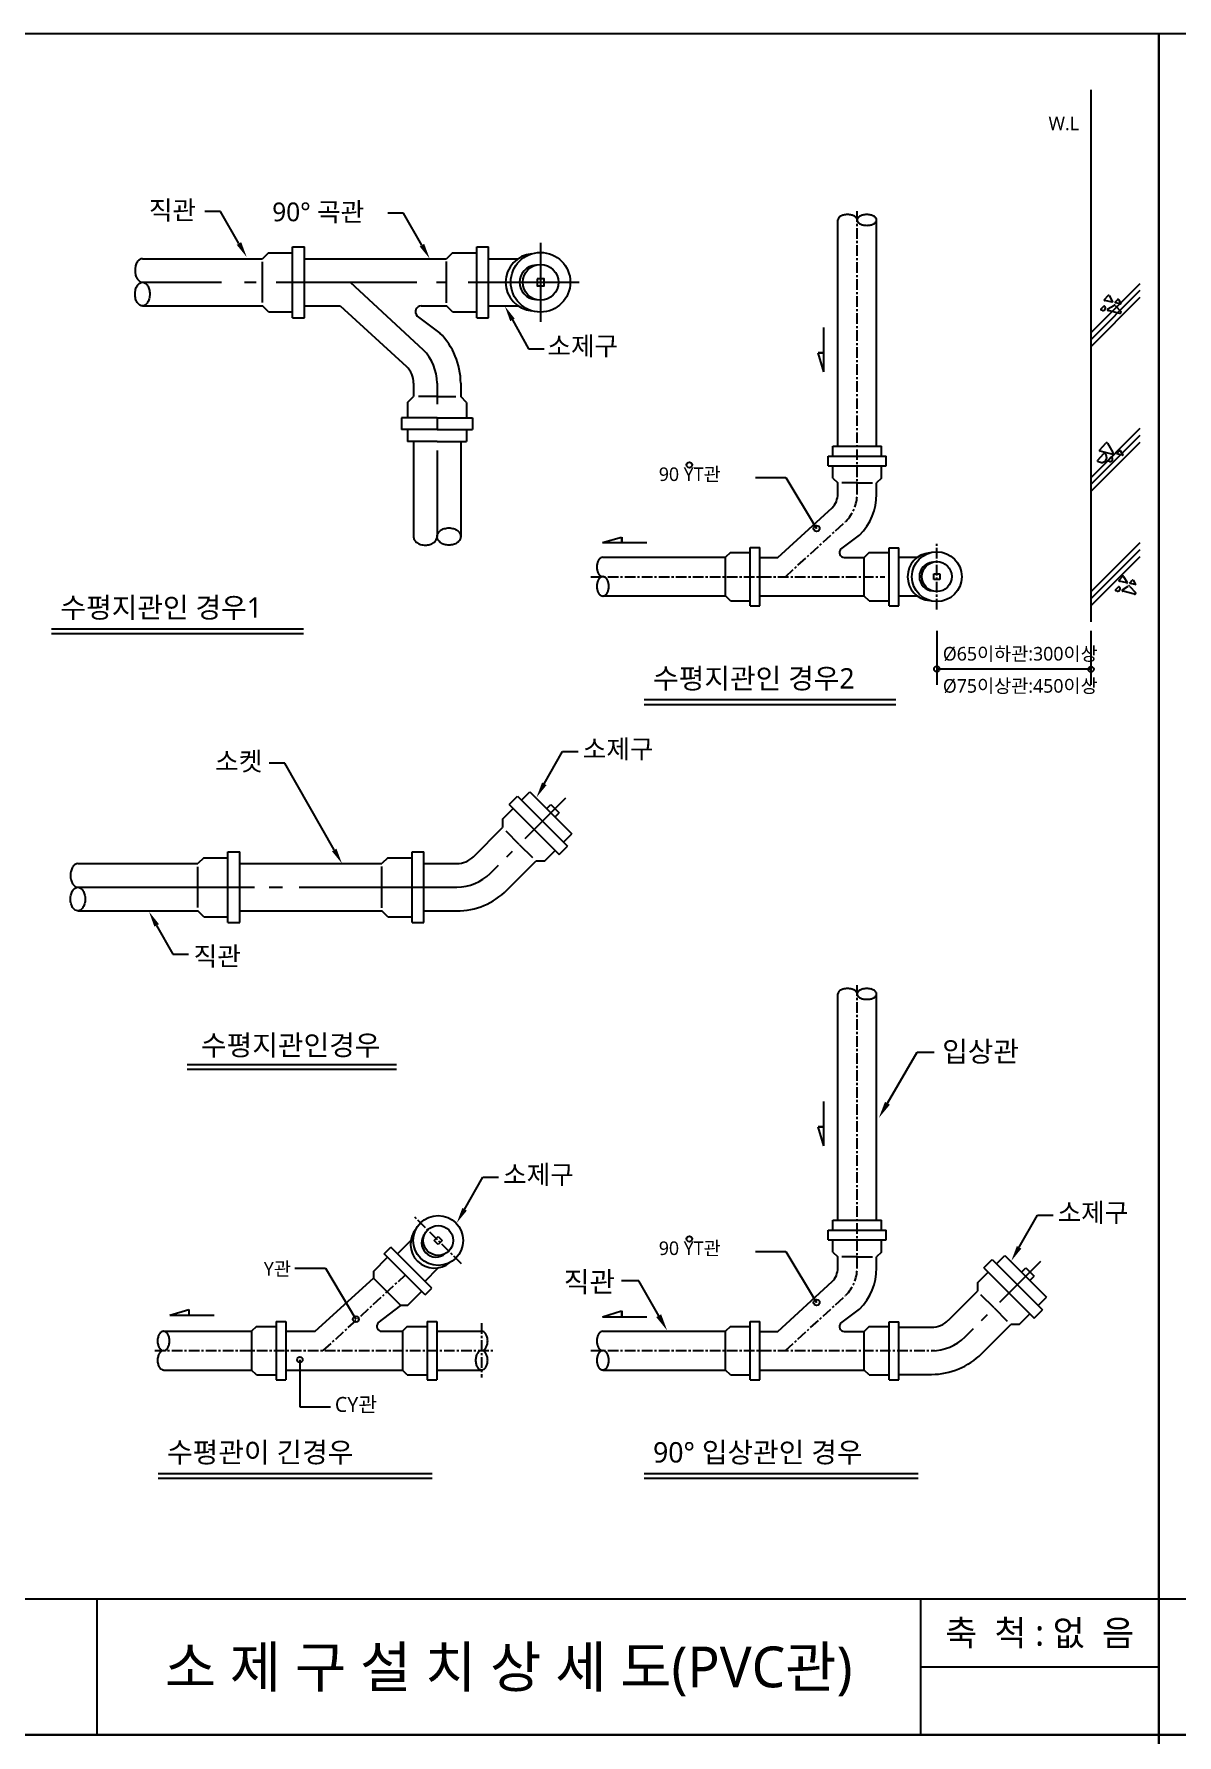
# Model space of a CAD drawing. Header units: millimetres. Extents: x 70076 to 74197, y 15592 to 16067.
# Drawn here: x 72943.2 to 73077.5, y 15867.4 to 16067.4 of the extents above; entities that cross this region are included whole.
import ezdxf
from ezdxf.enums import TextEntityAlignment as Align

# ---------------------------------------------------------------- set-up
doc = ezdxf.new("R2010")
doc.units = ezdxf.units.MM
doc.linetypes.add('CENTER', pattern=[2, 1.25, -0.25, 0.25, -0.25])
for name, color, linetype in [('ARCH', 7, 'Continuous'), ('C', 4, 'Continuous'), ('DIM', 7, 'Continuous'), ('FONT', 3, 'Continuous'), ('G', 3, 'Continuous'), ('M', 6, 'Continuous'), ('MDET', 4, 'Continuous'), ('PIPE', 3, 'Continuous'), ('R', 1, 'Continuous'), ('Y', 2, 'Continuous')]:
    doc.layers.add(name, color=color, linetype=linetype)
doc.styles.add('sunjin', font='')
doc.styles.get('sunjin').set_extended_font_data('Malgun Gothic')

# ---------------------------------------------------------------- blocks, each defined once
blk = doc.blocks.new('BORDER')
for p, q in [((1, 1), (0, 1)), ((0, 1), (0, 0)), ((1, 0), (1, 1)), ((0, 0), (1, 0))]:
    blk.add_line(p, q)

msp = doc.modelspace()

# ---------------------------------------------------------------- linework, layer by layer
at = {"color": 7}
for p, q in [((73068.99, 16036.14), (73069.42, 16036.61)), ((73069.92, 16035.81), (73069.03, 16036.02)), ((73069.53, 16036.6), (73069.96, 16035.86)), ((73070.27, 16035.84), (73070.55, 16036.15)), ((73070.63, 16036.14), (73070.91, 16035.65)), ((73068.58, 16034.99), (73068.92, 16035.37)), ((73068.76, 16034.86), (73068.61, 16034.9)), ((73069.4, 16035.03), (73070.08, 16035.44)), ((73070.81, 16034.51), (73069.45, 16034.84)), ((73070.27, 16035.42), (73070.94, 16034.69)), ((73070.89, 16035.62), (73070.29, 16035.76)), ((73068.21, 16017.25), (73068.89, 16018)), ((73068.45, 16018.48), (73069.15, 16019.26)), ((73069.86, 16017.97), (73068.51, 16018.29)), ((73069.34, 16019.24), (73069.99, 16018.14)), ((73070.44, 16018), (73070.79, 16018.37)), ((73071.12, 16017.84), (73070.45, 16018.01)), ((73070.86, 16018.37), (73071.15, 16017.88)), ((73068.56, 16016.99), (73068.27, 16017.06)), ((73069.42, 16017.23), (73069.76, 16017.61)), ((73069.6, 16017.1), (73069.45, 16017.14)), ((73070.31, 16001.99), (73070.65, 16002.36)), ((73070.71, 16003.14), (73071.14, 16003.6)), ((73071.64, 16002.81), (73070.75, 16003.02)), ((73071.12, 16002.02), (73071.8, 16002.43)), ((73071.25, 16003.59), (73071.68, 16002.86)), ((73071.99, 16002.83), (73072.27, 16003.15)), ((73071.99, 16002.41), (73072.66, 16001.68)), ((73072.61, 16002.62), (73072.01, 16002.76)), ((73072.35, 16003.14), (73072.63, 16002.65)), ((73070.48, 16001.86), (73070.34, 16001.89)), ((73072.53, 16001.51), (73071.18, 16001.83))]:
    msp.add_line(p, q, dxfattribs=at)
for centre in [(73035.16, 16009.22), (73035.16, 15918.21), (72981.02, 15916.25)]:
    msp.add_circle(centre, 0.356)
for centre, radius, start, end in [((73069.04, 16036.09), 0.0697, 137.7968, 256.5991), ((73069.47, 16036.56), 0.0697, 30.4492, 137.7968), ((73070.59, 16036.12), 0.0464, 30.4492, 137.7968), ((73068.63, 16034.95), 0.0581, 137.7968, 256.5991), ((73068.83, 16035.14), 0.29, 256.5991, 52.7219), ((73068.97, 16035.33), 0.0581, 52.7219, 137.7968), ((73069.48, 16034.95), 0.116, 137.7968, 256.5991), ((73069.93, 16035.85), 0.0348, 256.5991, 30.4492), ((73070.17, 16035.36), 0.116, 30.4492, 137.7968), ((73070.3, 16035.81), 0.0464, 137.7968, 256.5991), ((73070.84, 16034.63), 0.116, 256.5991, 30.4492), ((73070.89, 16035.64), 0.0232, 256.5991, 30.4492), ((73068.53, 16018.4), 0.116, 137.7968, 256.5991), ((73068.69, 16017.56), 0.581, 256.5991, 52.7219), ((73068.98, 16017.93), 0.116, 52.7219, 137.7968), ((73069.24, 16019.18), 0.116, 30.4492, 137.7968), ((73069.89, 16018.08), 0.116, 256.5991, 30.4492), ((73070.82, 16018.34), 0.0464, 30.4492, 137.7968), ((73068.29, 16017.17), 0.116, 137.7968, 256.5991), ((73069.46, 16017.2), 0.0581, 137.7968, 256.5991), ((73069.66, 16017.39), 0.29, 256.5991, 52.7219), ((73069.8, 16017.57), 0.0581, 52.7219, 137.7968), ((73071.13, 16017.87), 0.0232, 256.5991, 30.4492), ((73070.55, 16002.14), 0.29, 256.5991, 52.7219), ((73070.69, 16002.32), 0.0581, 52.7219, 137.7968), ((73070.77, 16003.09), 0.0697, 137.7968, 256.5991), ((73071.2, 16001.95), 0.116, 137.7968, 256.5991), ((73071.65, 16002.84), 0.0348, 256.5991, 30.4492), ((73071.89, 16002.35), 0.116, 30.4492, 137.7968), ((73072.03, 16002.8), 0.0464, 137.7968, 256.5991), ((73072.31, 16003.11), 0.0464, 30.4492, 137.7968), ((73072.61, 16002.64), 0.0232, 256.5991, 30.4492), ((73070.35, 16001.95), 0.0581, 137.7968, 256.5991), ((73072.56, 16001.62), 0.116, 256.5991, 30.4492)]:
    msp.add_arc(centre, radius, start, end, dxfattribs=at)
msp.add_arc((73071.19, 16003.56), 0.0697, 30.4492, 137.7968)
at = {"layer": 'ARCH'}
msp.add_line((73067.4, 16060.79), (73067.4, 15998.26), dxfattribs=at)
at = {"layer": 'ARCH', "color": 7}
for p, q in [((73067.4, 16032.23), (73073.2, 16038.04)), ((73067.4, 16031.41), (73073.2, 16037.22)), ((73067.4, 16030.59), (73073.2, 16036.4)), ((73067.4, 16015.19), (73073.2, 16021)), ((73067.4, 16014.37), (73073.2, 16020.18)), ((73067.4, 16013.55), (73073.2, 16019.36)), ((73067.4, 16001.77), (73073.2, 16007.58)), ((73067.4, 16000.95), (73073.2, 16006.76)), ((73067.4, 16000.13), (73073.2, 16005.94))]:
    msp.add_line(p, q, dxfattribs=at)
at = {"layer": 'C', "color": 4}
for p, q in [((72945.25, 15996.87), (72974.85, 15996.87)), ((73014.89, 15988.54), (73044.49, 15988.54)), ((72961.18, 15945.64), (72985.81, 15945.64)), ((72957.78, 15897.54), (72989.98, 15897.54)), ((73014.89, 15897.54), (73047.1, 15897.54)), ((72939.37, 15883.36), (73075.37, 15883.36)), ((72950.57, 15883.36), (72950.57, 15867.36)), ((73047.37, 15883.36), (73047.37, 15867.36)), ((73075.37, 15883.36), (73211.37, 15883.36)), ((73047.37, 15875.36), (73075.37, 15875.36))]:
    msp.add_line(p, q, dxfattribs=at)
at = {"layer": 'DIM', "linetype": 'CENTER'}
for p, q in [((73039.94, 16013.27), (73039.94, 16046.66)), ((73031.5, 16003.55), (73038.53, 16009.98)), ((73049.29, 15999.69), (73049.29, 16007.43)), ((73008.62, 16003.55), (73043.18, 16003.55)), ((73039.94, 15922.27), (73039.94, 15955.65)), ((72993.43, 15922.76), (72987.96, 15928.23)), ((72977.19, 15912.55), (72986.81, 15921.42)), ((73031.5, 15912.55), (73038.53, 15918.98)), ((72995.8, 15915.77), (72995.8, 15909.38)), ((72957.38, 15912.55), (72997.27, 15912.55)), ((73008.62, 15912.55), (73049.05, 15912.55))]:
    msp.add_line(p, q, dxfattribs=at)
at = {"layer": 'DIM'}
for p, q in [((73036.01, 16027.65), (73036.01, 16032.85)), ((73035.35, 16029.91), (73036.02, 16029.91)), ((73036.01, 16027.65), (73035.35, 16029.88)), ((73035.35, 16029.88), (73036.02, 16029.88)), ((73027.97, 16015.2), (73031.57, 16015.2)), ((73031.57, 16015.2), (73035.16, 16009.22)), ((73039.94, 16014.57), (73038.15, 16014.57)), ((73039.94, 16014.57), (73041.72, 16014.57)), ((73010, 16007.55), (73012.24, 16008.21)), ((73012.24, 16008.21), (73012.24, 16007.55)), ((73012.27, 16008.21), (73012.27, 16007.55)), ((73010, 16007.55), (73015.21, 16007.55)), ((73024.46, 16001.28), (73024.46, 16005.83)), ((73040.77, 16001.26), (73040.77, 16005.82)), ((73049.29, 15997.18), (73049.29, 15990.83)), ((73067.4, 15997.18), (73067.4, 15990.83)), ((73049.29, 15992.7), (73067.41, 15992.7)), ((73036.01, 15936.64), (73036.01, 15941.85)), ((73035.35, 15938.91), (73036.02, 15938.91)), ((73036.01, 15936.64), (73035.35, 15938.87)), ((73035.35, 15938.87), (73036.02, 15938.87)), ((73027.97, 15924.19), (73031.57, 15924.19)), ((73031.57, 15924.19), (73035.16, 15918.21)), ((72973.84, 15922.23), (72977.44, 15922.23)), ((72977.44, 15922.23), (72981.02, 15916.25)), ((73039.94, 15923.56), (73038.15, 15923.56)), ((73039.94, 15923.56), (73041.72, 15923.56)), ((72986.3, 15917.85), (72983.08, 15921.07)), ((72959.14, 15916.71), (72961.38, 15917.38)), ((72959.14, 15916.71), (72964.35, 15916.71)), ((72961.38, 15917.38), (72961.38, 15916.71)), ((72961.41, 15917.38), (72961.41, 15916.71)), ((73010, 15916.54), (73012.24, 15917.21)), ((73010, 15916.54), (73015.21, 15916.54)), ((73012.24, 15917.21), (73012.24, 15916.54)), ((73012.27, 15917.21), (73012.27, 15916.54)), ((72968.76, 15914.82), (72968.76, 15910.27)), ((72986.49, 15914.82), (72986.49, 15910.27)), ((73024.46, 15910.27), (73024.46, 15914.82)), ((73040.77, 15910.26), (73040.77, 15914.81)), ((72974.44, 15911.48), (72974.44, 15905.96)), ((72974.44, 15905.96), (72978.02, 15905.96))]:
    msp.add_line(p, q, dxfattribs=at)
for centre, radius in [((73049.29, 15992.7), 0.314), ((73067.42, 15992.66), 0.315), ((72974.44, 15911.48), 0.323)]:
    msp.add_circle(centre, radius, dxfattribs=at)
at = {"layer": 'DIM', "linetype": 'CENTER'}
for centre in [(73035.38, 16013.27), (73035.38, 15922.27)]:
    msp.add_arc(centre, 4.55, 315, 0, dxfattribs=at)
at = {"layer": 'FONT'}
for p, q in [((73048.95, 16003.89), (73049.63, 16003.89)), ((73048.95, 16003.21), (73048.95, 16003.89)), ((73049.63, 16003.21), (73048.95, 16003.21)), ((73049.63, 16003.89), (73049.63, 16003.21)), ((72990.22, 15925.49), (72990.7, 15925.97)), ((72990.7, 15925.01), (72990.22, 15925.49)), ((72990.7, 15925.97), (72991.18, 15925.49)), ((72991.18, 15925.49), (72990.7, 15925.01))]:
    msp.add_line(p, q, dxfattribs=at)
for centre in [(73020.21, 16016.69), (73020.21, 15925.68)]:
    msp.add_circle(centre, 0.327, dxfattribs=at)
at = {"layer": 'G', "color": 3}
for p, q in [((72970.05, 16035.79), (72970.05, 16040.57)), ((72991.68, 16035.75), (72991.68, 16040.59)), ((72990.57, 16024.72), (72988.39, 16024.72)), ((72990.57, 16024.72), (72992.75, 16024.72)), ((73000.22, 15972.07), (72998.68, 15973.61)), ((73000.22, 15972.07), (73001.76, 15970.53)), ((72962.45, 15964.66), (72962.45, 15969.43)), ((72984.08, 15964.62), (72984.08, 15969.46)), ((73056.02, 15917.57), (73054.48, 15919.12)), ((73056.02, 15917.57), (73057.56, 15916.03))]:
    msp.add_line(p, q, dxfattribs=at)
for points in [[(72955.94, 16040.94, 0.14767), (72955.63, 16040.85, 0.107129), (72955.32, 16040.54, 0.076337), (72955.14, 16040.11, 0.063262), (72955.07, 16039.55, 0.063262), (72955.14, 16039, 0.076337), (72955.32, 16038.57, 0.107129), (72955.63, 16038.26, 0.14767), (72955.94, 16038.17, 0.14767)], [(72987.79, 16008.27, 0.129927), (72987.89, 16007.9, 0.106444), (72988.2, 16007.55, 0.084354), (72988.63, 16007.34, 0.073428), (72989.18, 16007.26, 0.073428), (72989.73, 16007.34, 0.084354), (72990.16, 16007.55, 0.106444), (72990.47, 16007.9, 0.129927), (72990.57, 16008.27, 0.129927)], [(72948.34, 15969.81, 0.14767), (72948.03, 15969.72, 0.107129), (72947.73, 15969.4, 0.076337), (72947.55, 15968.98, 0.063262), (72947.47, 15968.42, 0.063262), (72947.55, 15967.87, 0.076337), (72947.73, 15967.44, 0.107129), (72948.03, 15967.13, 0.14767), (72948.34, 15967.03, 0.14767)]]:
    msp.add_lwpolyline(points, format="xyb", dxfattribs=at)
for points in [[(72955.94, 16035.39, -0.14767), (72955.63, 16035.48, -0.107129), (72955.32, 16035.8, -0.076337), (72955.14, 16036.22, -0.063262), (72955.07, 16036.78, -0.063262), (72955.14, 16037.33, -0.076337), (72955.32, 16037.76, -0.107129), (72955.63, 16038.07, -0.14767), (72955.94, 16038.17, -0.14767), (72956.24, 16038.07, -0.107129), (72956.55, 16037.76, -0.076337), (72956.73, 16037.33, -0.063262), (72956.8, 16036.78, -0.063262), (72956.73, 16036.22, -0.076337), (72956.55, 16035.8, -0.107129), (72956.24, 16035.48, -0.14767)], [(72993.34, 16008.27, -0.129927), (72993.25, 16007.9, -0.106444), (72992.94, 16007.55, -0.084354), (72992.51, 16007.34, -0.073428), (72991.96, 16007.26, -0.073428), (72991.41, 16007.34, -0.084354), (72990.97, 16007.55, -0.106444), (72990.67, 16007.9, -0.129927), (72990.57, 16008.27, -0.129927), (72990.67, 16008.64, -0.106444), (72990.97, 16008.98, -0.084354), (72991.41, 16009.2, -0.073428), (72991.96, 16009.28, -0.073428), (72992.51, 16009.2, -0.084354), (72992.94, 16008.98, -0.106444), (72993.25, 16008.64, -0.129927)], [(72948.34, 15964.26, -0.14767), (72948.03, 15964.35, -0.107129), (72947.73, 15964.66, -0.076337), (72947.55, 15965.09, -0.063262), (72947.47, 15965.64, -0.063262), (72947.55, 15966.2, -0.076337), (72947.73, 15966.63, -0.107129), (72948.03, 15966.94, -0.14767), (72948.34, 15967.03, -0.14767), (72948.65, 15966.94, -0.107129), (72948.95, 15966.63, -0.076337), (72949.14, 15966.2, -0.063262), (72949.21, 15965.64, -0.063262), (72949.14, 15965.09, -0.076337), (72948.95, 15964.66, -0.107129), (72948.65, 15964.35, -0.14767)]]:
    msp.add_lwpolyline(points, format="xyb", close=True, dxfattribs=at)
at = {"layer": 'M', "color": 6}
for p, q in [((72973.59, 16034), (72973.59, 16042.33)), ((72973.59, 16042.33), (72974.98, 16042.33)), ((72974.98, 16034), (72974.98, 16042.33)), ((72995.22, 16042.33), (72996.61, 16042.33)), ((72995.22, 16034), (72995.22, 16042.33)), ((72996.61, 16034), (72996.61, 16042.33)), ((72955.94, 16040.94), (72970.05, 16040.94)), ((72970.74, 16041.64), (72970.05, 16040.94)), ((72970.74, 16041.64), (72973.59, 16041.64)), ((72974.98, 16040.94), (72991.68, 16040.94)), ((72992.37, 16041.64), (72991.68, 16040.94)), ((72992.37, 16041.64), (72995.22, 16041.64)), ((72996.61, 16040.94), (73000.08, 16040.94)), ((72955.94, 16035.39), (72970.05, 16035.39)), ((72970.74, 16034.69), (72970.05, 16035.39)), ((72970.74, 16034.69), (72973.59, 16034.69)), ((72974.98, 16035.39), (72979.19, 16035.39)), ((72979.19, 16035.39), (72986.98, 16028.26)), ((72988.22, 16034.2), (72990.9, 16032.19)), ((72988.71, 16035.39), (72991.68, 16035.39)), ((72992.37, 16034.69), (72991.68, 16035.39)), ((72992.37, 16034.69), (72995.22, 16034.69)), ((72996.61, 16035.39), (73000.08, 16035.39)), ((72973.59, 16034), (72974.98, 16034)), ((72995.22, 16034), (72996.61, 16034)), ((72987.79, 16026.3), (72987.79, 16024.72)), ((72993.34, 16026.3), (72993.34, 16024.72)), ((72987.1, 16024.02), (72987.79, 16024.72)), ((72987.1, 16024.02), (72987.1, 16022.24)), ((72994.04, 16024.02), (72993.34, 16024.72)), ((72994.04, 16024.02), (72994.04, 16022.24)), ((72986.4, 16022.24), (72986.4, 16020.85)), ((72990.57, 16022.24), (72986.4, 16022.24)), ((72990.57, 16022.24), (72994.73, 16022.24)), ((72994.73, 16022.24), (72994.73, 16020.85)), ((72990.57, 16020.85), (72986.4, 16020.85)), ((72987.1, 16020.85), (72987.1, 16019.46)), ((72990.57, 16020.85), (72994.73, 16020.85)), ((72994.04, 16020.85), (72994.04, 16019.46)), ((72990.57, 16019.46), (72987.1, 16019.46)), ((72987.79, 16019.46), (72987.79, 16008.27)), ((72990.57, 16019.46), (72994.04, 16019.46)), ((72993.34, 16019.46), (72993.34, 16008.27)), ((73000.5, 15977.26), (73001.48, 15978.24)), ((73001.48, 15978.24), (73006.39, 15973.33)), ((72998.26, 15975.02), (72999.52, 15976.28)), ((72999.03, 15976.77), (73000.01, 15977.75)), ((72999.03, 15976.77), (73004.92, 15970.88)), ((73000.01, 15977.75), (73005.9, 15971.86)), ((73003.45, 15976.28), (73003.94, 15976.77)), ((73003.94, 15976.77), (73004.92, 15975.79)), ((72994.85, 15970.62), (72998.26, 15974.04)), ((72998.26, 15975.02), (72998.26, 15974.04)), ((73004.43, 15975.3), (73004.92, 15975.79)), ((73005.41, 15972.35), (73006.39, 15973.33)), ((72963.14, 15970.5), (72962.45, 15969.81)), ((72963.14, 15970.5), (72965.99, 15970.5)), ((72965.99, 15971.2), (72967.38, 15971.2)), ((72965.99, 15962.87), (72965.99, 15971.2)), ((72967.38, 15962.87), (72967.38, 15971.2)), ((72984.78, 15970.5), (72984.08, 15969.81)), ((72984.78, 15970.5), (72987.63, 15970.5)), ((72987.63, 15962.87), (72987.63, 15971.2)), ((72987.63, 15971.2), (72989.01, 15971.2)), ((72989.01, 15962.87), (72989.01, 15971.2)), ((72998.77, 15966.7), (73002.18, 15970.11)), ((73003.17, 15970.11), (73002.18, 15970.11)), ((73003.17, 15970.11), (73004.43, 15971.37)), ((73004.92, 15970.88), (73005.9, 15971.86)), ((72948.34, 15969.81), (72962.45, 15969.81)), ((72967.38, 15969.81), (72984.08, 15969.81)), ((72989.01, 15969.81), (72992.88, 15969.81)), ((72948.34, 15964.26), (72962.45, 15964.26)), ((72963.14, 15963.56), (72962.45, 15964.26)), ((72967.38, 15964.26), (72984.08, 15964.26)), ((72984.78, 15963.56), (72984.08, 15964.26)), ((72989.01, 15964.26), (72992.88, 15964.26)), ((72963.14, 15963.56), (72965.99, 15963.56)), ((72965.99, 15962.87), (72967.38, 15962.87)), ((72984.78, 15963.56), (72987.63, 15963.56)), ((72987.63, 15962.87), (72989.01, 15962.87)), ((73054.83, 15922.27), (73055.81, 15923.25)), ((73054.83, 15922.27), (73060.72, 15916.38)), ((73055.81, 15923.25), (73061.7, 15917.36)), ((73056.3, 15922.76), (73057.28, 15923.74)), ((73057.28, 15923.74), (73062.19, 15918.84)), ((73059.25, 15921.78), (73059.74, 15922.27)), ((73059.74, 15922.27), (73060.72, 15921.29)), ((73054.06, 15920.52), (73055.32, 15921.78)), ((73054.06, 15920.52), (73054.06, 15919.54)), ((73060.23, 15920.8), (73060.72, 15921.29)), ((73050.65, 15916.13), (73054.06, 15919.54)), ((73061.21, 15917.85), (73062.19, 15918.84)), ((73058.97, 15915.61), (73060.23, 15916.87)), ((73060.72, 15916.38), (73061.7, 15917.36)), ((73044.82, 15915.31), (73048.68, 15915.31)), ((73054.58, 15912.2), (73057.99, 15915.61)), ((73058.97, 15915.61), (73057.99, 15915.61)), ((73044.82, 15909.76), (73048.68, 15909.76))]:
    msp.add_line(p, q, dxfattribs=at)
msp.add_lwpolyline([(73002.31, 16038.57), (73002.31, 16037.76), (73003.13, 16037.76), (73003.13, 16038.57)], close=True, dxfattribs=at)
for centre, radius in [((73002.72, 16038.17), 3.5), ((73002.73, 16038.16), 2.1)]:
    msp.add_circle(centre, radius, dxfattribs=at)
for centre, radius, start, end in [((73001.98, 16038.17), 3.36, 94.6508, 265.3492), ((73002.29, 16038.16), 2.02, 94.6508, 265.3492), ((72988.71, 16034.69), 0.694, 90, 225), ((72985.01, 16026.3), 8.33, 0, 45), ((72985.01, 16026.3), 2.78, 0, 45), ((72992.88, 15972.59), 2.78, 270, 315.011), ((72992.88, 15972.59), 8.33, 270, 315.011), ((73048.68, 15918.09), 2.78, 270, 315.011), ((73048.68, 15918.09), 8.33, 270, 315.011)]:
    msp.add_arc(centre, radius, start, end, dxfattribs=at)
at = {"layer": 'PIPE'}
for p, q in [((73037.66, 16018.88), (73037.66, 16045.49)), ((73042.21, 16018.88), (73042.21, 16045.49)), ((73037.09, 16017.74), (73037.09, 16018.88)), ((73037.09, 16018.88), (73042.78, 16018.88)), ((73042.78, 16017.74), (73042.78, 16018.88)), ((73036.52, 16017.74), (73043.35, 16017.74)), ((73036.52, 16016.6), (73036.52, 16017.74)), ((73036.52, 16016.6), (73043.35, 16016.6)), ((73037.09, 16015.14), (73037.09, 16016.6)), ((73042.78, 16015.14), (73042.78, 16016.6)), ((73043.35, 16016.6), (73043.35, 16017.74)), ((73037.09, 16015.14), (73037.66, 16014.57)), ((73037.66, 16013.27), (73037.66, 16014.57)), ((73042.78, 16015.14), (73042.21, 16014.57)), ((73042.21, 16013.27), (73042.21, 16014.57)), ((73030.6, 16005.82), (73036.99, 16011.66)), ((73038.01, 16006.79), (73040.21, 16008.44)), ((73025.03, 16006.4), (73024.46, 16005.83)), ((73025.03, 16006.4), (73027.37, 16006.4)), ((73027.37, 16000.14), (73027.37, 16006.97)), ((73027.37, 16006.97), (73028.51, 16006.97)), ((73028.51, 16000.14), (73028.51, 16006.97)), ((73041.34, 16006.39), (73040.77, 16005.82)), ((73041.34, 16006.39), (73043.68, 16006.39)), ((73043.68, 16000.13), (73043.68, 16006.96)), ((73043.68, 16006.96), (73044.82, 16006.96)), ((73044.82, 16000.13), (73044.82, 16006.96)), ((73010.04, 16005.83), (73024.46, 16005.83)), ((73028.51, 16005.82), (73030.6, 16005.82)), ((73038.42, 16005.82), (73040.77, 16005.82)), ((73044.82, 16005.83), (73047.02, 16005.83)), ((73010.04, 16001.28), (73024.46, 16001.28)), ((73025.03, 16000.71), (73024.46, 16001.28)), ((73025.03, 16000.71), (73027.37, 16000.71)), ((73027.37, 16000.14), (73028.51, 16000.14)), ((73028.51, 16001.28), (73040.78, 16001.28)), ((73041.34, 16000.7), (73040.77, 16001.26)), ((73041.34, 16000.7), (73043.68, 16000.7)), ((73043.68, 16000.13), (73044.82, 16000.13)), ((73044.82, 16001.28), (73047.02, 16001.28)), ((73037.66, 15927.87), (73037.66, 15954.49)), ((73042.21, 15927.87), (73042.21, 15954.49)), ((73036.52, 15926.73), (73043.35, 15926.73)), ((73036.52, 15925.59), (73036.52, 15926.73)), ((73037.09, 15926.73), (73037.09, 15927.87)), ((73037.09, 15927.87), (73042.78, 15927.87)), ((73042.78, 15926.73), (73042.78, 15927.87)), ((73043.35, 15925.59), (73043.35, 15926.73)), ((72984.33, 15923.93), (72985.13, 15924.73)), ((72989.96, 15919.9), (72985.13, 15924.73)), ((72985.93, 15923.94), (72987.48, 15925.49)), ((73036.52, 15925.59), (73043.35, 15925.59)), ((73037.09, 15924.13), (73037.09, 15925.59)), ((73037.09, 15924.13), (73037.66, 15923.56)), ((73042.78, 15924.13), (73042.21, 15923.56)), ((73042.78, 15924.13), (73042.78, 15925.59)), ((72983.08, 15921.87), (72984.73, 15923.53)), ((72989.16, 15919.1), (72984.33, 15923.93)), ((72989.15, 15920.72), (72990.7, 15922.28)), ((73037.66, 15922.27), (73037.66, 15923.56)), ((73042.21, 15922.27), (73042.21, 15923.56)), ((72976.25, 15914.82), (72983.08, 15921.07)), ((72983.08, 15921.87), (72983.08, 15921.07)), ((73030.6, 15914.81), (73036.99, 15920.66)), ((72987.1, 15917.85), (72988.75, 15919.5)), ((72989.16, 15919.1), (72989.96, 15919.9)), ((72983.66, 15915.8), (72986.3, 15917.85)), ((72987.1, 15917.85), (72986.3, 15917.85)), ((73038.01, 15915.78), (73040.21, 15917.44)), ((72958.42, 15914.82), (72968.76, 15914.82)), ((72969.33, 15915.39), (72968.76, 15914.82)), ((72969.33, 15915.39), (72971.66, 15915.39)), ((72971.66, 15915.96), (72971.66, 15909.13)), ((72971.66, 15915.96), (72972.8, 15915.96)), ((72972.8, 15915.96), (72972.8, 15909.13)), ((72972.8, 15914.82), (72976.25, 15914.82)), ((72984.06, 15914.82), (72986.49, 15914.82)), ((72987.06, 15915.39), (72986.49, 15914.82)), ((72987.06, 15915.39), (72989.4, 15915.39)), ((72989.4, 15915.96), (72989.4, 15909.13)), ((72989.4, 15915.96), (72990.54, 15915.96)), ((72990.54, 15915.96), (72990.54, 15909.13)), ((72990.54, 15914.82), (72995.8, 15914.82)), ((73010.04, 15914.82), (73024.46, 15914.82)), ((73025.03, 15915.39), (73024.46, 15914.82)), ((73025.03, 15915.39), (73027.37, 15915.39)), ((73027.37, 15909.13), (73027.37, 15915.96)), ((73027.37, 15915.96), (73028.51, 15915.96)), ((73028.51, 15909.13), (73028.51, 15915.96)), ((73028.51, 15914.81), (73030.6, 15914.81)), ((73038.42, 15914.81), (73040.77, 15914.81)), ((73041.34, 15915.38), (73040.77, 15914.81)), ((73041.34, 15915.38), (73043.68, 15915.38)), ((73043.68, 15909.12), (73043.68, 15915.95)), ((73043.68, 15915.95), (73044.82, 15915.95)), ((73044.82, 15909.12), (73044.82, 15915.95)), ((72958.42, 15910.27), (72968.76, 15910.27)), ((72969.33, 15909.7), (72968.76, 15910.27)), ((72972.8, 15910.27), (72986.49, 15910.27)), ((72987.06, 15909.7), (72986.49, 15910.27)), ((72990.54, 15910.27), (72995.8, 15910.27)), ((73010.04, 15910.27), (73024.46, 15910.27)), ((73025.03, 15909.7), (73024.46, 15910.27)), ((73028.51, 15910.27), (73040.78, 15910.27)), ((73041.34, 15909.69), (73040.77, 15910.26)), ((72969.33, 15909.7), (72971.66, 15909.7)), ((72971.66, 15909.13), (72972.8, 15909.13)), ((72987.06, 15909.7), (72989.4, 15909.7)), ((72989.4, 15909.13), (72990.54, 15909.13)), ((73025.03, 15909.7), (73027.37, 15909.7)), ((73027.37, 15909.13), (73028.51, 15909.13)), ((73041.34, 15909.69), (73043.68, 15909.69)), ((73043.68, 15909.12), (73044.82, 15909.12))]:
    msp.add_line(p, q, dxfattribs=at)
for centre, radius in [((73049.29, 16003.55), 2.93), ((73049.3, 16003.56), 1.76), ((72990.7, 15925.49), 2.93), ((72990.7, 15925.5), 1.76)]:
    msp.add_circle(centre, radius, dxfattribs=at)
for centre, radius, start, end in [((73038.64, 16044.78), 1.33, 102.9604, 119.0569), ((73038.8, 16044.08), 2.04, 90, 102.9604), ((73038.8, 16044.08), 2.04, 77.0396, 90), ((73038.96, 16044.78), 1.33, 60.9431, 77.0396), ((73040.91, 16044.78), 1.33, 102.9604, 119.0569), ((73041.07, 16044.08), 2.04, 90, 102.9604), ((73041.07, 16044.08), 2.04, 77.0396, 90), ((73041.23, 16044.78), 1.33, 60.9431, 77.0396), ((73038.03, 16045.49), 0.367, 143.295, 180), ((73038.39, 16045.22), 0.825, 119.0569, 143.295), ((73039.2, 16045.22), 0.825, 36.705, 60.9431), ((73039.57, 16045.49), 0.367, 0, 36.705), ((73040.3, 16045.49), 0.367, 143.295, 180), ((73040.3, 16045.49), 0.367, 180, 216.705), ((73040.67, 16045.22), 0.825, 119.0569, 143.295), ((73040.67, 16045.77), 0.825, 216.705, 240.9431), ((73040.91, 16046.21), 1.33, 240.9431, 257.0396), ((73041.07, 16046.9), 2.04, 257.0396, 270), ((73041.07, 16046.9), 2.04, 270, 282.9604), ((73041.23, 16046.21), 1.33, 282.9604, 299.0569), ((73041.48, 16045.22), 0.825, 36.705, 60.9431), ((73041.48, 16045.77), 0.825, 299.0569, 323.295), ((73041.85, 16045.49), 0.367, 0, 36.705), ((73041.85, 16045.49), 0.367, 323.295, 0), ((73035.38, 16013.27), 2.28, 315, 0), ((73035.38, 16013.27), 6.83, 315, 0), ((73038.42, 16006.39), 0.569, 135, 270), ((73048.67, 16003.55), 2.81, 94.6508, 265.3492), ((73011.15, 16004.69), 1.82, 165.5207, 180), ((73011.15, 16004.69), 1.82, 180, 194.4793), ((73010.61, 16004.83), 1.25, 148.0594, 165.5207), ((73010.61, 16004.55), 1.25, 194.4793, 211.9406), ((73010.26, 16005.05), 0.847, 123.6006, 148.0594), ((73010.04, 16005.38), 0.455, 90, 123.6006), ((73048.93, 16003.56), 1.69, 94.6508, 265.3492), ((73011.15, 16002.41), 1.82, 165.5207, 180), ((73011.15, 16002.41), 1.82, 180, 194.4793), ((73010.61, 16002.56), 1.25, 148.0594, 165.5207), ((73010.26, 16004.33), 0.847, 211.9406, 236.3994), ((73010.26, 16002.77), 0.847, 123.6006, 148.0594), ((73010.04, 16004.01), 0.455, 236.3994, 270), ((73010.04, 16003.1), 0.455, 90, 123.6006), ((73010.04, 16003.1), 0.455, 56.3994, 90), ((73009.83, 16002.77), 0.847, 31.9406, 56.3994), ((73009.48, 16002.56), 1.25, 14.4793, 31.9406), ((73008.93, 16002.41), 1.82, 0, 14.4793), ((73008.93, 16002.41), 1.82, 345.5207, 0), ((73010.61, 16002.27), 1.25, 194.4793, 211.9406), ((73010.26, 16002.06), 0.847, 211.9406, 236.3994), ((73010.04, 16001.73), 0.455, 236.3994, 270), ((73010.04, 16001.73), 0.455, 270, 303.6006), ((73009.83, 16002.06), 0.847, 303.6006, 328.0594), ((73009.48, 16002.27), 1.25, 328.0594, 345.5207), ((73038.03, 15954.49), 0.367, 143.295, 180), ((73038.39, 15954.22), 0.825, 119.0569, 143.295), ((73038.64, 15953.78), 1.33, 102.9604, 119.0569), ((73038.8, 15953.08), 2.04, 90, 102.9604), ((73038.8, 15953.08), 2.04, 77.0396, 90), ((73038.96, 15953.78), 1.33, 60.9431, 77.0396), ((73039.2, 15954.22), 0.825, 36.705, 60.9431), ((73039.57, 15954.49), 0.367, 0, 36.705), ((73040.3, 15954.49), 0.367, 143.295, 180), ((73040.3, 15954.49), 0.367, 180, 216.705), ((73040.67, 15954.22), 0.825, 119.0569, 143.295), ((73040.67, 15954.76), 0.825, 216.705, 240.9431), ((73040.91, 15953.78), 1.33, 102.9604, 119.0569), ((73040.91, 15955.2), 1.33, 240.9431, 257.0396), ((73041.07, 15953.08), 2.04, 90, 102.9604), ((73041.07, 15953.08), 2.04, 77.0396, 90), ((73041.23, 15953.78), 1.33, 60.9431, 77.0396), ((73041.23, 15955.2), 1.33, 282.9604, 299.0569), ((73041.48, 15954.22), 0.825, 36.705, 60.9431), ((73041.48, 15954.76), 0.825, 299.0569, 323.295), ((73041.85, 15954.49), 0.367, 0, 36.705), ((73041.85, 15954.49), 0.367, 323.295, 0), ((73041.07, 15955.9), 2.04, 257.0396, 270), ((73041.07, 15955.9), 2.04, 270, 282.9604), ((72990.26, 15925.05), 2.81, 139.6508, 310.3492), ((72990.44, 15925.24), 1.69, 139.6508, 310.3492), ((73035.38, 15922.27), 2.28, 315, 0), ((73035.38, 15922.27), 6.83, 315, 0), ((72959.53, 15913.69), 1.82, 165.5207, 180), ((72958.98, 15913.83), 1.25, 148.0594, 165.5207), ((72958.64, 15914.04), 0.847, 123.6006, 148.0594), ((72958.42, 15914.37), 0.455, 90, 123.6006), ((72958.42, 15914.37), 0.455, 56.3994, 90), ((72958.2, 15914.04), 0.847, 31.9406, 56.3994), ((72957.86, 15913.83), 1.25, 14.4793, 31.9406), ((72957.31, 15913.69), 1.82, 0, 14.4793), ((72984.06, 15915.39), 0.569, 135, 270), ((72995.8, 15914.37), 0.455, 56.3994, 90), ((72995.58, 15914.04), 0.847, 31.9406, 56.3994), ((72995.24, 15913.83), 1.25, 14.4793, 31.9406), ((72994.69, 15913.69), 1.82, 0, 14.4793), ((73011.15, 15913.69), 1.82, 165.5207, 180), ((73010.61, 15913.83), 1.25, 148.0594, 165.5207), ((73010.26, 15914.04), 0.847, 123.6006, 148.0594), ((73010.04, 15914.37), 0.455, 90, 123.6006), ((73038.42, 15915.38), 0.569, 135, 270), ((72959.53, 15913.69), 1.82, 180, 194.4793), ((72958.98, 15913.55), 1.25, 194.4793, 211.9406), ((72958.98, 15911.55), 1.25, 148.0594, 165.5207), ((72958.64, 15913.33), 0.847, 211.9406, 236.3994), ((72958.64, 15911.77), 0.847, 123.6006, 148.0594), ((72958.42, 15913), 0.455, 236.3994, 270), ((72958.42, 15912.09), 0.455, 90, 123.6006), ((72958.42, 15913), 0.455, 270, 303.6006), ((72958.2, 15913.33), 0.847, 303.6006, 328.0594), ((72957.86, 15913.55), 1.25, 328.0594, 345.5207), ((72957.31, 15913.69), 1.82, 345.5207, 0), ((72996.36, 15911.55), 1.25, 148.0594, 165.5207), ((72996.02, 15911.77), 0.847, 123.6006, 148.0594), ((72995.8, 15912.09), 0.455, 90, 123.6006), ((72995.8, 15913), 0.455, 270, 303.6006), ((72995.8, 15912.09), 0.455, 56.3994, 90), ((72995.58, 15913.33), 0.847, 303.6006, 328.0594), ((72995.58, 15911.77), 0.847, 31.9406, 56.3994), ((72995.24, 15913.55), 1.25, 328.0594, 345.5207), ((72995.24, 15911.55), 1.25, 14.4793, 31.9406), ((72994.69, 15913.69), 1.82, 345.5207, 0), ((73011.15, 15913.69), 1.82, 180, 194.4793), ((73010.61, 15913.55), 1.25, 194.4793, 211.9406), ((73010.61, 15911.55), 1.25, 148.0594, 165.5207), ((73010.26, 15913.33), 0.847, 211.9406, 236.3994), ((73010.26, 15911.77), 0.847, 123.6006, 148.0594), ((73010.04, 15913), 0.455, 236.3994, 270), ((73010.04, 15912.09), 0.455, 90, 123.6006), ((73010.04, 15912.09), 0.455, 56.3994, 90), ((73009.83, 15911.77), 0.847, 31.9406, 56.3994), ((73009.48, 15911.55), 1.25, 14.4793, 31.9406), ((72959.53, 15911.41), 1.82, 165.5207, 180), ((72959.53, 15911.41), 1.82, 180, 194.4793), ((72958.98, 15911.27), 1.25, 194.4793, 211.9406), ((72958.64, 15911.05), 0.847, 211.9406, 236.3994), ((72958.42, 15910.73), 0.455, 236.3994, 270), ((72996.91, 15911.41), 1.82, 165.5207, 180), ((72996.91, 15911.41), 1.82, 180, 194.4793), ((72996.36, 15911.27), 1.25, 194.4793, 211.9406), ((72996.02, 15911.05), 0.847, 211.9406, 236.3994), ((72995.8, 15910.73), 0.455, 236.3994, 270), ((72995.8, 15910.73), 0.455, 270, 303.6006), ((72995.58, 15911.05), 0.847, 303.6006, 328.0594), ((72995.24, 15911.27), 1.25, 328.0594, 345.5207), ((72994.69, 15911.41), 1.82, 0, 14.4793), ((72994.69, 15911.41), 1.82, 345.5207, 0), ((73011.15, 15911.41), 1.82, 165.5207, 180), ((73011.15, 15911.41), 1.82, 180, 194.4793), ((73010.61, 15911.27), 1.25, 194.4793, 211.9406), ((73010.26, 15911.05), 0.847, 211.9406, 236.3994), ((73010.04, 15910.73), 0.455, 236.3994, 270), ((73010.04, 15910.73), 0.455, 270, 303.6006), ((73009.83, 15911.05), 0.847, 303.6006, 328.0594), ((73009.48, 15911.27), 1.25, 328.0594, 345.5207), ((73008.93, 15911.41), 1.82, 0, 14.4793), ((73008.93, 15911.41), 1.82, 345.5207, 0)]:
    msp.add_arc(centre, radius, start, end, dxfattribs=at)
at = {"layer": 'R'}
for p, q in [((73002.72, 16042.79), (73002.72, 16033.53)), ((72955.94, 16038.17), (72965.23, 16038.17)), ((72967.95, 16038.17), (72969.31, 16038.17)), ((72971.64, 16038.17), (72988.18, 16038.17)), ((72980.34, 16038.17), (72988.94, 16030.22)), ((72990.51, 16038.17), (72991.68, 16038.17)), ((72994.2, 16038.17), (73007.26, 16038.17)), ((72990.57, 16026.3), (72990.57, 16023.82)), ((72990.57, 16022.24), (72990.57, 16020.85)), ((72990.57, 16018.38), (72990.57, 16008.27)), ((73000.9, 15972.75), (73005.69, 15977.54)), ((72998.76, 15970.61), (72999.44, 15971.29)), ((72996.81, 15968.66), (72997.79, 15969.64)), ((72948.34, 15967.03), (72969.11, 15967.03)), ((72970.85, 15967.03), (72972.41, 15967.03)), ((72974.36, 15967.03), (72992.88, 15967.03)), ((73056.7, 15918.25), (73061.5, 15923.05)), ((73054.56, 15916.11), (73055.24, 15916.79)), ((73052.61, 15914.16), (73053.59, 15915.14))]:
    msp.add_line(p, q, dxfattribs=at)
for centre, start, end in [((72985.01, 16026.3), 0, 45), ((72992.88, 15972.59), 270, 315.0014), ((73048.69, 15918.09), 270, 315.0014)]:
    msp.add_arc(centre, 5.55, start, end, dxfattribs=at)
at = {"layer": 'Y', "color": 2}
for p, q in [((72965.13, 16046.5), (72963.27, 16046.5)), ((72967.28, 16042.72), (72965.13, 16046.5)), ((72986.63, 16046.31), (72984.78, 16046.31)), ((72988.79, 16042.53), (72986.63, 16046.31)), ((72999.43, 16033.74), (73001.32, 16030.35)), ((73001.32, 16030.35), (73003.16, 16030.35)), ((72945.25, 15997.43), (72974.85, 15997.43)), ((73014.89, 15989.1), (73044.49, 15989.1)), ((73003.16, 15979.2), (73005.32, 15982.98)), ((73005.32, 15982.98), (73007.16, 15982.98)), ((72972.66, 15981.63), (72970.82, 15981.63)), ((72978.48, 15971.42), (72972.66, 15981.63)), ((72957.61, 15962.55), (72959.5, 15959.16)), ((72959.5, 15959.16), (72961.34, 15959.16)), ((72961.18, 15946.2), (72985.81, 15946.2)), ((73043.49, 15941.64), (73046.99, 15947.66)), ((73046.99, 15947.66), (73048.99, 15947.66)), ((72993.8, 15929.16), (72995.96, 15932.94)), ((72995.96, 15932.94), (72997.8, 15932.94)), ((73058.96, 15924.7), (73061.13, 15928.48)), ((73061.13, 15928.48), (73062.96, 15928.48)), ((73014.27, 15920.76), (73012.25, 15920.76)), ((73016.61, 15916.65), (73014.27, 15920.76)), ((72957.78, 15898.1), (72989.98, 15898.1)), ((73014.89, 15898.1), (73047.1, 15898.1))]:
    msp.add_line(p, q, dxfattribs=at)
at = {"layer": 'Y'}
for p, q in [((73007.16, 15982.98), (73007.16, 15982.98)), ((72970.82, 15981.63), (72970.82, 15981.63)), ((72961.34, 15959.16), (72961.34, 15959.16)), ((73048.99, 15947.66), (73049, 15947.66)), ((72997.8, 15932.94), (72997.8, 15932.94)), ((73062.96, 15928.48), (73062.97, 15928.48))]:
    msp.add_line(p, q, dxfattribs=at)
at = {"layer": 'Y', "color": 2}
for points in [[(72967.55, 16042.88), (72967.02, 16042.57), (72968.19, 16041.13)], [(72989.05, 16042.68), (72988.52, 16042.38), (72989.7, 16040.94)], [(72999.16, 16033.59), (72999.69, 16033.89), (72998.53, 16035.35)], [(73003.43, 15979.04), (73002.9, 15979.35), (73002.25, 15977.6)], [(72978.74, 15971.57), (72978.21, 15971.27), (72979.39, 15969.82)], [(72957.34, 15962.4), (72957.88, 15962.7), (72956.71, 15964.16)], [(73043.78, 15941.47), (73043.2, 15941.8), (73042.48, 15939.91)], [(72994.06, 15929.01), (72993.53, 15929.32), (72992.88, 15927.57)], [(73059.23, 15924.55), (73058.7, 15924.85), (73058.05, 15923.1)], [(73016.9, 15916.82), (73016.32, 15916.49), (73017.6, 15914.92)]]:
    msp.add_solid(points, dxfattribs=at)

# ---------------------------------------------------------------- block references
at = {"layer": 'C', "color": 4}
for p, xscale, yscale, zscale in [((72939.37, 15867.36), 136.0000000000002, 200.0000000000002, 136.0000000000002), ((73075.37, 15867.36), 136, 199.9999999999999, 136), ((72939.37, 15667.36), 136.0000000000002, 200.0000000000002, 136.0000000000002), ((73075.37, 15667.36), 136.0000000000001, 200.0000000000002, 136.0000000000001)]:
    msp.add_blockref('BORDER', p, dxfattribs=dict(at, xscale=xscale, yscale=yscale, zscale=zscale))

# ---------------------------------------------------------------- texts
at = {"layer": 'ARCH', "style": 'sunjin'}
msp.add_text('W.L', height=1.6, dxfattribs=at).set_placement((73062.42, 16056.05))
at = {"layer": 'FONT', "style": 'sunjin'}
for s, height, p in [('90 YT관', 1.6, (73016.62, 16014.8)), ('%%c65이하관:300이상', 1.6, (73050.01, 15993.69)), ('%%c75이상관:450이상', 1.6, (73050.01, 15989.91)), ('90 YT관', 1.6, (73016.62, 15923.79)), ('Y관', 1.6, (72970.2, 15921.38)), ('CY관', 1.76, (72978.56, 15905.34))]:
    msp.add_text(s, height=height, dxfattribs=at).set_placement(p)
at = {"layer": 'G', "color": 3, "style": 'sunjin'}
for s, height, p in [('직관', 2.206, (72956.7, 16045.53)), ('90%%D 곡관', 2.206, (72971.19, 16045.34)), ('소제구', 2.206, (73003.53, 16029.57)), ('수평지관인 경우1', 2.4, (72946.3, 15998.72)), ('수평지관인 경우2', 2.4, (73015.95, 15990.39)), ('소제구', 2.206, (73007.69, 15982.18)), ('소켓', 2.206, (72964.49, 15980.74)), ('직관', 2.206, (72961.96, 15957.82)), ('수평지관인경우', 2.4, (72962.82, 15947.27)), ('입상관', 2.4, (73049.92, 15946.52)), ('소제구', 2.206, (72998.33, 15932.15)), ('소제구', 2.206, (73063.49, 15927.69)), ('직관', 2.4, (73005.46, 15919.44)), ('수평관이 긴경우', 2.4, (72958.83, 15899.39)), ('90%%D 입상관인 경우', 2.4, (73015.95, 15899.39))]:
    msp.add_text(s, height=height, dxfattribs=at).set_placement(p)
at = {"layer": 'MDET', "color": 2, "style": 'sunjin'}
msp.add_text('축  척 : 없  음', height=3, dxfattribs=at).set_placement((73061.37, 15879.36), align=Align.MIDDLE_CENTER)
at = {"layer": 'MDET', "color": 3, "style": 'sunjin'}
msp.add_text('소 제 구 설 치 상 세 도(PVC관)', height=4.8, dxfattribs=at).set_placement((72998.97, 15875.36), align=Align.MIDDLE_CENTER)

doc.saveas('drawing.dxf')
